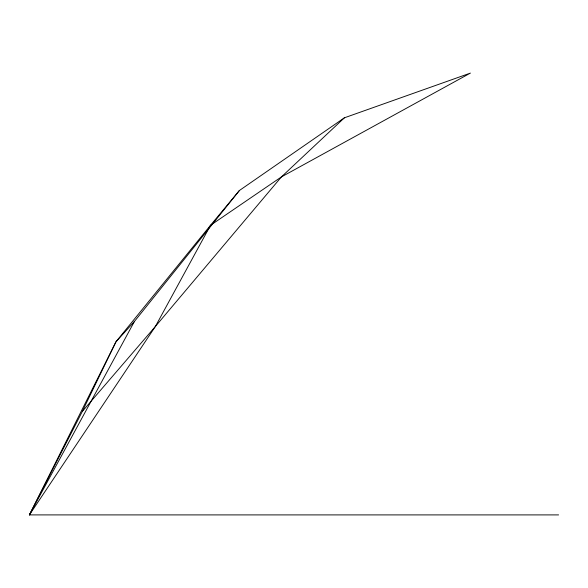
<?xml version="1.0" encoding="UTF-8"?>
<svg xmlns="http://www.w3.org/2000/svg" width="588" height="588" viewBox="0 0 588 588"><rect width="100%" height="100%" fill="white"/><g stroke="black" fill="none" stroke-linecap="round" stroke-linejoin="round"><path stroke-width="0.88" d="M239.397 190.512L134.402 321.482L29.4 514.904L82.32 411.431L115.976 341.79L210.511 225.3L239.397 190.512L344.399 117.806L470.4 73.096L281.402 176.922L210.511 225.3L155.401 326.443L29.4 514.904L558.6 514.904M29.4 514.904L115.976 341.79L134.402 321.482M82.32 411.431L155.401 326.443L281.402 176.922L344.399 117.806"/></g></svg>
